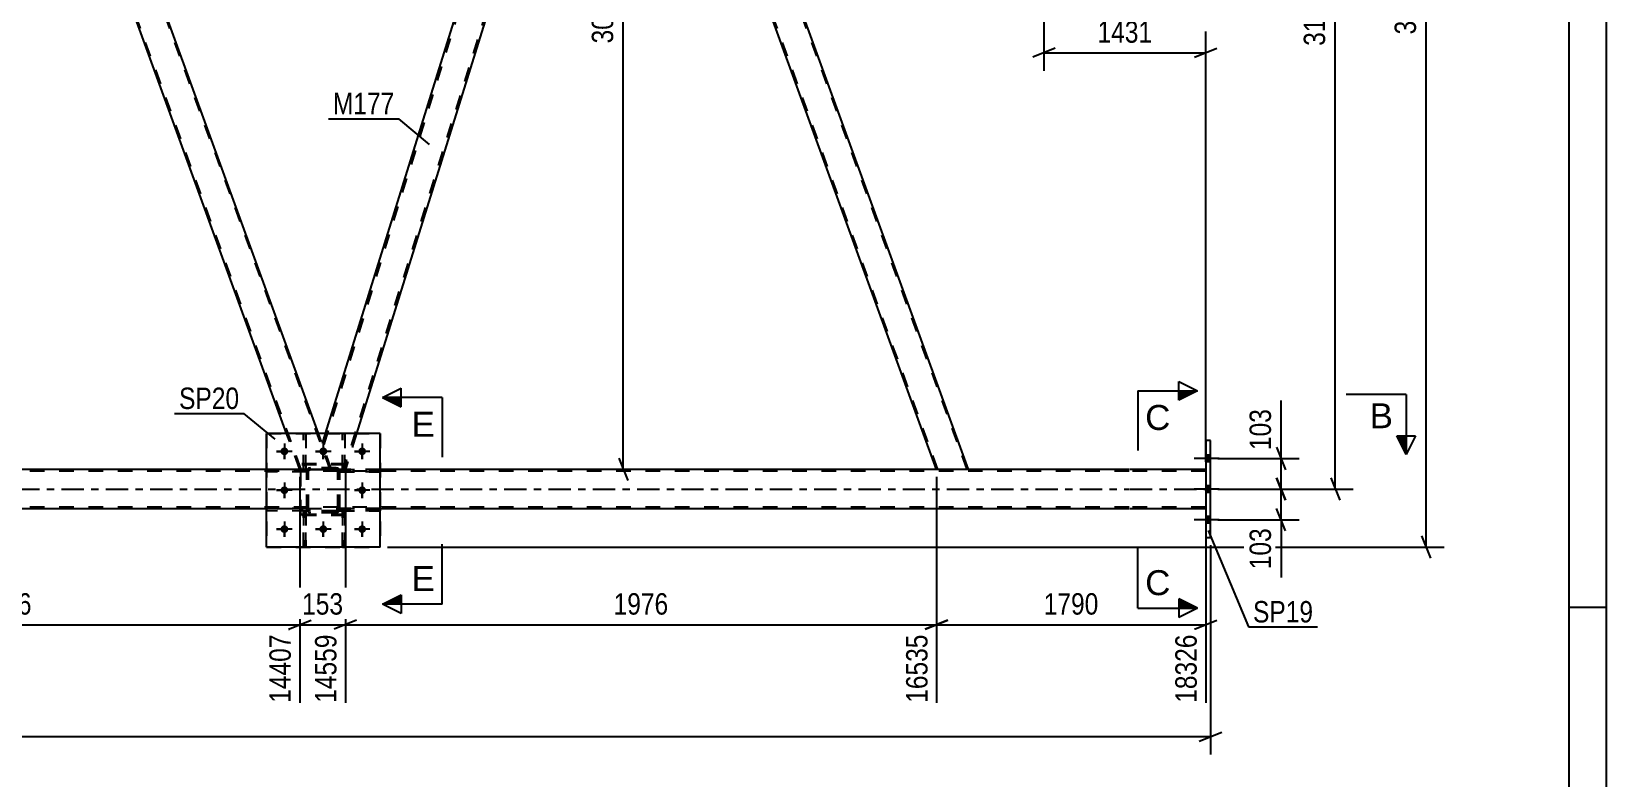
# Model space of a CAD drawing. Header units: millimetres. Extents: x 0 to 841, y 0 to 594.
# Drawn here: x 630.4 to 841, y 275.3 to 375 of the extents above; entities that cross this region are included whole.
import ezdxf

# ---------------------------------------------------------------- set-up
doc = ezdxf.new("R2010")
doc.units = ezdxf.units.MM
doc.linetypes.add('DXK_LINE_DOT2', pattern=[3.9198, 1.9599, -1.9599])
doc.linetypes.add('DXK_LINE_DOT3', pattern=[5.9187, 2.979, -0.9799, 0.9799, -0.9799])
doc.styles.add('Arial', font='ARIAL.TTF', dxfattribs={"height": 0.2})
doc.styles.add('Arial Narrow', font='ARIALN.TTF', dxfattribs={"height": 0.2})

# ---------------------------------------------------------------- blocks, each defined once
blk = doc.blocks.new('Unknown-318889357-1133')
at = {"color": 5, "linetype": 'Continuous'}
for p, q in [((841, 0), (841, 594)), ((836, 5), (836, 589)), ((841, 298), (836, 298))]:
    blk.add_line(p, q, dxfattribs=at)
blk = doc.blocks.new('Part-318889357-3621 - 3336')
at = {"color": 7, "linetype": 'DXK_LINE_DOT2'}
for p, q in [((666.78, 306.08), (666.78, 310.92)), ((666.78, 310.92), (667.1, 310.92)), ((666.78, 310.32), (667.1, 310.32)), ((667.1, 310.92), (667.1, 306.08)), ((667.1, 306.08), (666.78, 306.08))]:
    blk.add_line(p, q, dxfattribs=at)
blk = doc.blocks.new('Part-318889357-3720 - 3336')
at = {"color": 2, "linetype": 'Continuous'}
for p, q in [((626.42, 437.69), (622.17, 437.69)), ((668.79, 321.28), (626.42, 437.69)), ((664.53, 321.28), (623.7, 433.48))]:
    blk.add_line(p, q, dxfattribs=at)
at = {"color": 7, "linetype": 'DXK_LINE_DOT2'}
for p, q in [((622.17, 437.69), (623.7, 433.48)), ((666.46, 316.47), (622.34, 437.69)), ((670.37, 316.47), (626.25, 437.69)), ((666.29, 316.47), (664.53, 321.28)), ((670.54, 316.47), (668.79, 321.28)), ((670.54, 316.47), (666.29, 316.47))]:
    blk.add_line(p, q, dxfattribs=at)
blk = doc.blocks.new('Bolt-318889357-3748 - 3336')
at = {"linetype": 'Continuous'}
for points in [[(664.75, 318.88, -1), (663.71, 318.88, -1)], [(669.95, 318.88, -1), (668.91, 318.88, -1)], [(675.15, 318.88, -1), (674.11, 318.88, -1)], [(664.75, 313.68, -1), (663.71, 313.68, -1)], [(675.15, 313.68, -1), (674.11, 313.68, -1)], [(664.75, 308.48, -1), (663.71, 308.48, -1)], [(669.95, 308.48, -1), (668.91, 308.48, -1)], [(675.15, 308.48, -1), (674.11, 308.48, -1)]]:
    blk.add_hatch(color=1, dxfattribs=at).paths.add_polyline_path(points)
at = {"color": 1, "linetype": 'Continuous'}
for p, q in [((665.27, 318.88), (663.19, 318.88)), ((664.23, 319.92), (664.23, 317.84)), ((670.47, 318.88), (668.39, 318.88)), ((669.43, 319.92), (669.43, 317.84)), ((675.67, 318.88), (673.59, 318.88)), ((674.63, 319.92), (674.63, 317.84)), ((664.23, 314.72), (664.23, 312.64)), ((674.63, 314.72), (674.63, 312.64)), ((665.27, 313.68), (663.19, 313.68)), ((675.67, 313.68), (673.59, 313.68)), ((665.27, 308.48), (663.19, 308.48)), ((664.23, 309.52), (664.23, 307.44)), ((670.47, 308.48), (668.39, 308.48)), ((669.43, 309.52), (669.43, 307.44)), ((675.67, 308.48), (673.59, 308.48)), ((674.63, 309.52), (674.63, 307.44))]:
    blk.add_line(p, q, dxfattribs=at)
blk = doc.blocks.new('Part-318889357-3587 - 3336')
at = {"color": 2, "linetype": 'Continuous'}
for p, q in [((788.05, 320.33), (787.41, 320.33)), ((787.41, 320.33), (787.41, 307.33)), ((788.05, 307.33), (788.05, 320.33)), ((788.05, 307.33), (787.41, 307.33))]:
    blk.add_line(p, q, dxfattribs=at)
blk = doc.blocks.new('Part-318889357-3591 - 3336')
at = {"color": 7, "linetype": 'DXK_LINE_DOT2'}
for p, q in [((667.23, 316.2), (667.26, 316.38)), ((667.26, 316.38), (667.23, 316.2)), ((667.23, 311.16), (667.23, 316.2)), ((667.47, 316.2), (667.49, 316.29)), ((667.47, 311.16), (667.47, 316.2)), ((667.49, 316.29), (667.54, 316.37)), ((667.52, 316.64), (667.71, 316.68)), ((667.71, 316.68), (667.52, 316.64)), ((667.54, 316.37), (667.62, 316.42)), ((667.62, 316.42), (667.71, 316.44)), ((671.15, 316.68), (667.71, 316.68)), ((667.71, 316.44), (671.15, 316.44)), ((671.15, 316.68), (671.33, 316.64)), ((671.33, 316.64), (671.15, 316.68)), ((671.15, 316.44), (671.24, 316.42)), ((671.24, 316.42), (671.32, 316.37)), ((671.32, 316.37), (671.37, 316.29)), ((671.37, 316.29), (671.39, 316.2)), ((671.39, 311.16), (671.39, 316.2)), ((671.59, 316.38), (671.63, 316.2)), ((671.63, 316.2), (671.59, 316.38)), ((671.63, 311.16), (671.63, 316.2)), ((667.26, 310.98), (667.23, 311.16)), ((667.23, 311.16), (667.26, 310.98)), ((667.49, 311.07), (667.47, 311.16)), ((667.54, 310.99), (667.49, 311.07)), ((667.71, 310.68), (667.52, 310.72)), ((667.52, 310.72), (667.71, 310.68)), ((667.62, 310.94), (667.54, 310.99)), ((667.71, 310.92), (667.62, 310.94)), ((671.15, 310.92), (667.71, 310.92)), ((671.15, 310.68), (667.71, 310.68)), ((671.24, 310.94), (671.15, 310.92)), ((671.33, 310.72), (671.15, 310.68)), ((671.15, 310.68), (671.33, 310.72)), ((671.32, 310.99), (671.24, 310.94)), ((671.37, 311.07), (671.32, 310.99)), ((671.39, 311.16), (671.37, 311.07)), ((671.63, 311.16), (671.59, 310.98)), ((671.59, 310.98), (671.63, 311.16))]:
    blk.add_line(p, q, dxfattribs=at)
at = {"color": 7, "linetype": 'DXK_LINE_DOT3'}
blk.add_line((669.43, 313.68), (669.43, 313.68), dxfattribs=at)
at = {"color": 7, "linetype": 'DXK_LINE_DOT2'}
for centre, start, end in [((667.71, 316.2), 112.5, 157.5), ((667.71, 316.2), 112.5, 157.5), ((671.15, 316.2), 22.5, 67.5), ((671.15, 316.2), 22.5, 67.5), ((667.71, 311.16), 202.5, 247.5), ((667.71, 311.16), 202.5, 247.5), ((671.15, 311.16), 292.5, 337.5), ((671.15, 311.16), 292.5, 337.5)]:
    blk.add_arc(centre, 0.48, start, end, dxfattribs=at)
blk = doc.blocks.new('Part-318889357-3500 - 3336')
at = {"color": 7, "linetype": 'DXK_LINE_DOT2'}
for p, q in [((677.03, 311.24), (671.63, 311.24)), ((671.63, 311.24), (671.63, 310.92)), ((671.63, 310.92), (677.03, 310.92)), ((672.23, 310.92), (672.23, 311.24)), ((677.03, 310.92), (677.03, 311.24))]:
    blk.add_line(p, q, dxfattribs=at)
blk = doc.blocks.new('Part-318889357-3505 - 3336')
at = {"color": 7, "linetype": 'DXK_LINE_DOT2'}
for p, q in [((706.23, 437.69), (669.42, 319.56)), ((707.3, 437.69), (706.01, 437.69)), ((707.45, 437.29), (707.3, 437.69)), ((708.71, 433.81), (672.14, 316.47)), ((708.83, 433.48), (708.85, 433.43)), ((708.85, 433.43), (708.83, 433.48)), ((669.7, 321.28), (669.28, 319.94)), ((673.89, 321.28), (672.39, 316.47)), ((670.54, 316.47), (669.28, 319.94)), ((672.39, 316.47), (670.54, 316.47))]:
    blk.add_line(p, q, dxfattribs=at)
at = {"color": 2, "linetype": 'Continuous'}
for p, q in [((705.98, 437.69), (669.7, 321.28)), ((706.01, 437.69), (705.98, 437.69)), ((708.83, 433.48), (707.45, 437.29)), ((708.85, 433.43), (673.89, 321.28))]:
    blk.add_line(p, q, dxfattribs=at)
blk = doc.blocks.new('Part-318889357-3515 - 3336')
at = {"color": 7, "linetype": 'DXK_LINE_DOT2'}
for p, q in [((711.56, 437.69), (707.3, 437.69)), ((708.83, 433.48), (707.3, 437.69)), ((751.59, 316.47), (707.47, 437.69)), ((755.51, 316.47), (711.39, 437.69)), ((711.7, 437.29), (711.56, 437.69)), ((755.68, 316.47), (751.42, 316.47))]:
    blk.add_line(p, q, dxfattribs=at)
at = {"color": 2, "linetype": 'Continuous'}
for p, q in [((755.68, 316.47), (711.7, 437.29)), ((751.42, 316.47), (708.83, 433.48))]:
    blk.add_line(p, q, dxfattribs=at)
blk = doc.blocks.new('Part-318889357-3663 - 3336')
at = {"color": 7, "linetype": 'DXK_LINE_DOT2'}
for p, q in [((667.23, 316.2), (667.26, 316.38)), ((667.26, 316.38), (667.23, 316.2)), ((667.23, 311.16), (667.23, 316.2)), ((667.47, 316.2), (667.49, 316.29)), ((667.47, 311.16), (667.47, 316.2)), ((667.49, 316.29), (667.54, 316.37)), ((667.52, 316.64), (667.71, 316.68)), ((667.71, 316.68), (667.52, 316.64)), ((667.54, 316.37), (667.62, 316.42)), ((667.62, 316.42), (667.71, 316.44)), ((671.15, 316.68), (667.71, 316.68)), ((667.71, 316.44), (671.15, 316.44)), ((671.15, 316.68), (671.33, 316.64)), ((671.33, 316.64), (671.15, 316.68)), ((671.15, 316.44), (671.24, 316.42)), ((671.24, 316.42), (671.32, 316.37)), ((671.32, 316.37), (671.37, 316.29)), ((671.37, 316.29), (671.39, 316.2)), ((671.39, 311.16), (671.39, 316.2)), ((671.59, 316.38), (671.63, 316.2)), ((671.63, 316.2), (671.59, 316.38)), ((671.63, 311.16), (671.63, 316.2)), ((667.26, 310.98), (667.23, 311.16)), ((667.23, 311.16), (667.26, 310.98)), ((667.49, 311.07), (667.47, 311.16)), ((667.54, 310.99), (667.49, 311.07)), ((667.71, 310.68), (667.52, 310.72)), ((667.52, 310.72), (667.71, 310.68)), ((667.62, 310.94), (667.54, 310.99)), ((667.71, 310.92), (667.62, 310.94)), ((671.15, 310.92), (667.71, 310.92)), ((671.15, 310.68), (667.71, 310.68)), ((671.24, 310.94), (671.15, 310.92)), ((671.33, 310.72), (671.15, 310.68)), ((671.15, 310.68), (671.33, 310.72)), ((671.32, 310.99), (671.24, 310.94)), ((671.37, 311.07), (671.32, 310.99)), ((671.39, 311.16), (671.37, 311.07)), ((671.63, 311.16), (671.59, 310.98)), ((671.59, 310.98), (671.63, 311.16))]:
    blk.add_line(p, q, dxfattribs=at)
at = {"color": 7, "linetype": 'DXK_LINE_DOT3'}
blk.add_line((669.43, 313.68), (669.43, 313.68), dxfattribs=at)
at = {"color": 7, "linetype": 'DXK_LINE_DOT2'}
for centre, start, end in [((667.71, 316.2), 112.5, 157.5), ((667.71, 316.2), 112.5, 157.5), ((671.15, 316.2), 22.5, 67.5), ((671.15, 316.2), 22.5, 67.5), ((667.71, 311.16), 202.5, 247.5), ((667.71, 311.16), 202.5, 247.5), ((671.15, 311.16), 292.5, 337.5), ((671.15, 311.16), 292.5, 337.5)]:
    blk.add_arc(centre, 0.48, start, end, dxfattribs=at)
blk = doc.blocks.new('Part-318889357-3530 - 3336')
at = {"color": 2, "linetype": 'Continuous'}
for p, q in [((677.03, 321.28), (661.83, 321.28)), ((661.83, 306.08), (661.83, 321.28)), ((677.03, 306.08), (677.03, 321.28)), ((677.03, 306.08), (661.83, 306.08))]:
    blk.add_line(p, q, dxfattribs=at)
blk = doc.blocks.new('Bolt-318889357-3749 - 3336')
at = {"color": 1, "linetype": 'Continuous'}
for p, q in [((663.19, 318.88), (663.88, 318.88)), ((664.23, 319.92), (664.23, 319.23)), ((664.23, 317.84), (664.23, 318.53)), ((665.27, 318.88), (664.58, 318.88)), ((668.39, 318.88), (669.08, 318.88)), ((669.43, 319.92), (669.43, 319.23)), ((669.43, 317.84), (669.43, 318.53)), ((670.47, 318.88), (669.78, 318.88)), ((673.59, 318.88), (674.28, 318.88)), ((674.63, 319.92), (674.63, 319.23)), ((674.63, 317.84), (674.63, 318.53)), ((675.67, 318.88), (674.98, 318.88)), ((664.23, 314.72), (664.23, 314.03)), ((674.63, 314.72), (674.63, 314.03)), ((663.19, 313.68), (663.88, 313.68)), ((664.23, 312.64), (664.23, 313.33)), ((665.27, 313.68), (664.58, 313.68)), ((673.59, 313.68), (674.28, 313.68)), ((674.63, 312.64), (674.63, 313.33)), ((675.67, 313.68), (674.98, 313.68)), ((663.19, 308.48), (663.88, 308.48)), ((664.23, 309.52), (664.23, 308.83)), ((664.23, 307.44), (664.23, 308.13)), ((665.27, 308.48), (664.58, 308.48)), ((668.39, 308.48), (669.08, 308.48)), ((669.43, 309.52), (669.43, 308.83)), ((669.43, 307.44), (669.43, 308.13)), ((670.47, 308.48), (669.78, 308.48)), ((673.59, 308.48), (674.28, 308.48)), ((674.63, 309.52), (674.63, 308.83)), ((674.63, 307.44), (674.63, 308.13)), ((675.67, 308.48), (674.98, 308.48))]:
    blk.add_line(p, q, dxfattribs=at)
blk = doc.blocks.new('Part-318889357-3701 - 3336')
at = {"color": 7, "linetype": 'DXK_LINE_DOT2'}
for p, q in [((667.23, 316.44), (661.83, 316.44)), ((661.83, 316.44), (661.83, 316.12)), ((667.23, 316.12), (661.83, 316.12)), ((666.63, 316.12), (666.63, 316.44)), ((667.23, 316.12), (667.23, 316.44))]:
    blk.add_line(p, q, dxfattribs=at)
blk = doc.blocks.new('Part-318889357-3695 - 3336')
at = {"color": 7, "linetype": 'DXK_LINE_DOT2'}
for p, q in [((661.83, 321.28), (677.03, 321.28)), ((661.83, 321.28), (661.83, 306.08)), ((677.03, 321.28), (677.03, 306.08)), ((661.83, 306.08), (677.03, 306.08))]:
    blk.add_line(p, q, dxfattribs=at)
blk = doc.blocks.new('Part-318889357-3582 - 3336')
at = {"color": 7, "linetype": 'DXK_LINE_DOT2'}
for p, q in [((667.23, 316.44), (661.83, 316.44)), ((661.83, 316.12), (661.83, 316.44)), ((667.23, 316.12), (661.83, 316.12)), ((666.63, 316.12), (666.63, 316.44)), ((667.23, 316.44), (667.23, 316.12))]:
    blk.add_line(p, q, dxfattribs=at)
blk = doc.blocks.new('Part-318889357-3589 - 3336')
at = {"color": 7, "linetype": 'DXK_LINE_DOT2'}
for p, q in [((672.43, 317.08), (666.43, 317.08)), ((666.43, 310.28), (666.43, 317.08)), ((672.43, 310.28), (672.43, 317.08)), ((672.43, 310.28), (666.43, 310.28))]:
    blk.add_line(p, q, dxfattribs=at)
blk = doc.blocks.new('Part-318889357-3590 - 3336')
at = {"color": 7, "linetype": 'DXK_LINE_DOT2'}
for p, q in [((672.43, 317.22), (666.43, 317.22)), ((666.43, 310.42), (666.43, 317.22)), ((672.43, 310.42), (672.43, 317.22)), ((672.43, 310.42), (666.43, 310.42))]:
    blk.add_line(p, q, dxfattribs=at)
blk = doc.blocks.new('Bolt-318889357-3602 - 3336')
at = {"linetype": 'Continuous'}
for points in [[(787.41, 318.37), (787.41, 317.49), (788.05, 317.49), (788.05, 318.37)], [(787.41, 318.37), (787.41, 317.49), (788.05, 317.49), (788.05, 318.37)], [(787.41, 318.37), (787.41, 317.49), (788.05, 317.49), (788.05, 318.37)], [(787.41, 314.25), (787.41, 313.37), (788.05, 313.37), (788.05, 314.25)], [(787.41, 314.25), (787.41, 313.37), (788.05, 313.37), (788.05, 314.25)], [(787.41, 310.17), (787.41, 309.29), (788.05, 309.29), (788.05, 310.17)], [(787.41, 310.17), (787.41, 309.29), (788.05, 309.29), (788.05, 310.17)], [(787.41, 310.17), (787.41, 309.29), (788.05, 309.29), (788.05, 310.17)]]:
    blk.add_hatch(color=1, dxfattribs=at).paths.add_polyline_path(points)
at = {"color": 1, "linetype": 'Continuous'}
for p, q in [((788.05, 318.37), (787.41, 318.37)), ((788.05, 318.37), (787.41, 318.37)), ((788.05, 318.37), (787.41, 318.37)), ((789.21, 317.93), (785.89, 317.93)), ((789.21, 317.93), (785.89, 317.93)), ((789.21, 317.93), (785.89, 317.93)), ((788.05, 317.49), (787.41, 317.49)), ((788.05, 317.49), (787.41, 317.49)), ((788.05, 317.49), (787.41, 317.49)), ((789.21, 313.81), (785.89, 313.81)), ((789.21, 313.81), (785.89, 313.81)), ((788.05, 314.25), (787.41, 314.25)), ((788.05, 314.25), (787.41, 314.25)), ((788.05, 313.37), (787.41, 313.37)), ((788.05, 313.37), (787.41, 313.37)), ((789.21, 309.73), (785.89, 309.73)), ((789.21, 309.73), (785.89, 309.73)), ((789.21, 309.73), (785.89, 309.73)), ((788.05, 310.17), (787.41, 310.17)), ((788.05, 310.17), (787.41, 310.17)), ((788.05, 310.17), (787.41, 310.17)), ((788.05, 309.29), (787.41, 309.29)), ((788.05, 309.29), (787.41, 309.29)), ((788.05, 309.29), (787.41, 309.29))]:
    blk.add_line(p, q, dxfattribs=at)
blk = doc.blocks.new('Part-318889357-3603 - 3336')
at = {"color": 7, "linetype": 'DXK_LINE_DOT2'}
for p, q in [((671.63, 316.12), (671.63, 316.44)), ((671.63, 316.44), (677.03, 316.44)), ((677.03, 316.12), (671.63, 316.12)), ((672.23, 316.12), (672.23, 316.44)), ((677.03, 316.44), (677.03, 316.12))]:
    blk.add_line(p, q, dxfattribs=at)
blk = doc.blocks.new('Part-318889357-3612 - 3336')
at = {"color": 7, "linetype": 'DXK_LINE_DOT2'}
for p, q in [((671.98, 316.44), (671.98, 321.28)), ((671.98, 321.28), (672.3, 321.28)), ((672.3, 321.28), (672.3, 316.44)), ((671.98, 317.04), (672.3, 317.04)), ((672.3, 316.44), (671.98, 316.44))]:
    blk.add_line(p, q, dxfattribs=at)
blk = doc.blocks.new('Part-318889357-3615 - 3336')
at = {"color": 7, "linetype": 'DXK_LINE_DOT2'}
for p, q in [((666.78, 316.44), (666.78, 321.28)), ((666.78, 321.28), (667.1, 321.28)), ((667.1, 321.28), (667.1, 316.44)), ((666.78, 317.04), (667.1, 317.04)), ((667.1, 316.44), (666.78, 316.44))]:
    blk.add_line(p, q, dxfattribs=at)
blk = doc.blocks.new('Part-318889357-3618 - 3336')
at = {"color": 7, "linetype": 'DXK_LINE_DOT2'}
for p, q in [((671.98, 306.08), (671.98, 310.92)), ((671.98, 310.92), (672.3, 310.92)), ((671.98, 310.32), (672.3, 310.32)), ((672.3, 310.92), (672.3, 306.08)), ((672.3, 306.08), (671.98, 306.08))]:
    blk.add_line(p, q, dxfattribs=at)
blk = doc.blocks.new('Part-318889357-3637 - 3336')
at = {"color": 7, "linetype": 'DXK_LINE_DOT2'}
for p, q in [((777.19, 316.23), (101.76, 316.23)), ((677.03, 316.47), (661.83, 316.47)), ((787.41, 316.23), (777.29, 316.23)), ((787.41, 316.47), (787.41, 311.19)), ((777.19, 311.43), (101.76, 311.43)), ((677.03, 311.19), (661.83, 311.19)), ((787.41, 311.43), (777.29, 311.43))]:
    blk.add_line(p, q, dxfattribs=at)
at = {"color": 2, "linetype": 'Continuous'}
for p, q in [((661.83, 316.47), (506.76, 316.47)), ((777.19, 316.47), (677.03, 316.47)), ((787.41, 316.47), (777.29, 316.47)), ((661.83, 311.19), (506.76, 311.19)), ((777.19, 311.19), (677.03, 311.19)), ((787.41, 311.19), (777.29, 311.19))]:
    blk.add_line(p, q, dxfattribs=at)
at = {"color": 7, "linetype": 'DXK_LINE_DOT3'}
for p, q in [((101.76, 313.83), (777.19, 313.83)), ((777.29, 313.83), (787.41, 313.83))]:
    blk.add_line(p, q, dxfattribs=at)
blk = doc.blocks.new('Part-318889357-3696 - 3336')
at = {"color": 7, "linetype": 'DXK_LINE_DOT2'}
for p, q in [((671.63, 310.92), (671.63, 311.24)), ((671.63, 311.24), (677.03, 311.24)), ((677.03, 310.92), (671.63, 310.92)), ((672.23, 310.92), (672.23, 311.24)), ((677.03, 311.24), (677.03, 310.92))]:
    blk.add_line(p, q, dxfattribs=at)
blk = doc.blocks.new('Part-318889357-3721 - 3336')
at = {"color": 7, "linetype": 'DXK_LINE_DOT2'}
for p, q in [((677.03, 316.44), (671.63, 316.44)), ((671.63, 316.44), (671.63, 316.12)), ((671.63, 316.12), (677.03, 316.12)), ((672.23, 316.12), (672.23, 316.44)), ((677.03, 316.12), (677.03, 316.44))]:
    blk.add_line(p, q, dxfattribs=at)
blk = doc.blocks.new('Part-318889357-3724 - 3336')
at = {"color": 7, "linetype": 'DXK_LINE_DOT2'}
for p, q in [((672.3, 310.92), (671.98, 310.92)), ((671.98, 310.92), (671.98, 306.08)), ((671.98, 310.32), (672.3, 310.32)), ((672.3, 306.08), (672.3, 310.92)), ((671.98, 306.08), (672.3, 306.08))]:
    blk.add_line(p, q, dxfattribs=at)
blk = doc.blocks.new('Part-318889357-3727 - 3336')
at = {"color": 2, "linetype": 'Continuous'}
for p, q in [((666.78, 321.28), (666.78, 321.28)), ((667.1, 321.28), (666.78, 321.28)), ((667.1, 321.28), (667.1, 321.28))]:
    blk.add_line(p, q, dxfattribs=at)
at = {"color": 7, "linetype": 'DXK_LINE_DOT2'}
for p, q in [((666.78, 316.44), (666.78, 321.28)), ((667.1, 316.44), (667.1, 321.28)), ((666.78, 317.04), (667.1, 317.04)), ((667.1, 316.44), (666.78, 316.44))]:
    blk.add_line(p, q, dxfattribs=at)
blk = doc.blocks.new('Part-318889357-3730 - 3336')
at = {"color": 2, "linetype": 'Continuous'}
for p, q in [((671.98, 321.28), (671.98, 321.28)), ((672.3, 321.28), (671.98, 321.28)), ((672.3, 321.28), (672.3, 321.28))]:
    blk.add_line(p, q, dxfattribs=at)
at = {"color": 7, "linetype": 'DXK_LINE_DOT2'}
for p, q in [((671.98, 316.44), (671.98, 321.28)), ((672.3, 316.44), (672.3, 321.28)), ((671.98, 317.04), (672.3, 317.04)), ((672.3, 316.44), (671.98, 316.44))]:
    blk.add_line(p, q, dxfattribs=at)
blk = doc.blocks.new('Part-318889357-3731 - 3336')
at = {"color": 7, "linetype": 'DXK_LINE_DOT2'}
for p, q in [((667.23, 311.24), (661.83, 311.24)), ((661.83, 310.92), (661.83, 311.24)), ((667.23, 310.92), (661.83, 310.92)), ((666.63, 310.92), (666.63, 311.24)), ((667.23, 311.24), (667.23, 310.92))]:
    blk.add_line(p, q, dxfattribs=at)
blk = doc.blocks.new('Part-318889357-3747 - 3336')
at = {"color": 7, "linetype": 'DXK_LINE_DOT2'}
for p, q in [((667.1, 310.92), (666.78, 310.92)), ((666.78, 310.92), (666.78, 306.08)), ((666.78, 310.32), (667.1, 310.32)), ((667.1, 306.08), (667.1, 310.92)), ((666.78, 306.08), (667.1, 306.08))]:
    blk.add_line(p, q, dxfattribs=at)
blk = doc.blocks.new('Part-318889357-3847 - 3336')
at = {"color": 7, "linetype": 'DXK_LINE_DOT2'}
for p, q in [((667.23, 311.24), (661.83, 311.24)), ((661.83, 311.24), (661.83, 310.92)), ((667.23, 310.92), (661.83, 310.92)), ((666.63, 310.92), (666.63, 311.24)), ((667.23, 310.92), (667.23, 311.24))]:
    blk.add_line(p, q, dxfattribs=at)
blk = doc.blocks.new('StraightDimension-318889357-20627 - 3336')
at = {"color": 7, "linetype": 'Continuous'}
for p, q in [((817.48, 448.99), (816.28, 451.99)), ((764.19, 450.49), (819.28, 450.49)), ((816.88, 306.08), (816.88, 450.49)), ((816.28, 307.58), (817.48, 304.58)), ((678.03, 306.08), (819.28, 306.08))]:
    blk.add_line(p, q, dxfattribs=at)
at = {"color": 0}
blk.add_wipeout([(816.13, 382.54), (811.93, 382.54), (811.93, 374.03), (816.13, 374.03)], dxfattribs=at)
at = {"color": 3, "style": 'Arial Narrow'}
blk.add_text('3610', height=2.863, rotation=90.0002, dxfattribs=at).set_placement((815.53, 374.63))
blk = doc.blocks.new('StraightDimension-318889357-4839 - 3336')
at = {"color": 7, "linetype": 'Continuous'}
for p, q in [((587.26, 315.47), (587.26, 285.26)), ((666.29, 315.47), (666.29, 285.26)), ((588.76, 296.3), (585.76, 295.1)), ((587.26, 295.7), (666.29, 295.7)), ((664.79, 295.1), (667.79, 296.3))]:
    blk.add_line(p, q, dxfattribs=at)
at = {"color": 0}
blk.add_wipeout([(631.03, 296.45), (631.03, 300.65), (622.52, 300.65), (622.52, 296.45)], dxfattribs=at)
at = {"color": 0, "linetype": 'Continuous'}
blk.add_wipeout([(665.69, 295), (661.49, 295), (661.49, 284.66), (665.69, 284.66)], dxfattribs=at)
at = {"color": 3, "style": 'Arial Narrow'}
blk.add_text('1976', height=2.863, dxfattribs=at).set_placement((623.12, 297.05))
at = {"color": 3, "linetype": 'Continuous', "style": 'Arial Narrow'}
blk.add_text('14407', height=2.863, rotation=90.0002, dxfattribs=at).set_placement((665.09, 285.26))
blk = doc.blocks.new('StraightDimension-318889357-4736 - 3336')
at = {"color": 7, "linetype": 'Continuous'}
for p, q in [((765.79, 436.69), (765.79, 369.77)), ((787.41, 317.47), (787.41, 375.02)), ((767.29, 372.77), (764.29, 371.57)), ((785.91, 371.57), (788.91, 372.77)), ((765.79, 372.17), (787.41, 372.17))]:
    blk.add_line(p, q, dxfattribs=at)
at = {"color": 0}
blk.add_wipeout([(780.86, 372.92), (780.86, 377.12), (772.35, 377.12), (772.35, 372.92)], dxfattribs=at)
at = {"color": 3, "style": 'Arial Narrow'}
blk.add_text('1431', height=2.863, dxfattribs=at).set_placement((772.95, 373.52))
blk = doc.blocks.new('StraightDimension-318889357-4801 - 3336')
at = {"color": 7, "linetype": 'Continuous'}
for p, q in [((672.39, 315.47), (672.39, 285.26)), ((751.42, 315.47), (751.42, 285.26)), ((673.89, 296.3), (670.89, 295.1)), ((672.39, 295.7), (751.42, 295.7)), ((749.92, 295.1), (752.92, 296.3))]:
    blk.add_line(p, q, dxfattribs=at)
at = {"color": 0}
blk.add_wipeout([(716.16, 296.45), (716.16, 300.65), (707.65, 300.65), (707.65, 296.45)], dxfattribs=at)
at = {"color": 0, "linetype": 'Continuous'}
blk.add_wipeout([(750.82, 295), (746.62, 295), (746.62, 284.66), (750.82, 284.66)], dxfattribs=at)
at = {"color": 3, "style": 'Arial Narrow'}
blk.add_text('1976', height=2.863, dxfattribs=at).set_placement((708.25, 297.05))
at = {"color": 3, "linetype": 'Continuous', "style": 'Arial Narrow'}
blk.add_text('16535', height=2.863, rotation=90.0002, dxfattribs=at).set_placement((750.22, 285.26))
blk = doc.blocks.new('StraightDimension-318889357-4117 - 3336')
at = {"color": 7, "linetype": 'Continuous'}
for p, q in [((796.89, 319.43), (798.09, 316.43)), ((789.05, 317.93), (799.89, 317.93)), ((797.49, 313.83), (797.49, 317.93)), ((789.05, 313.83), (799.89, 313.83)), ((798.09, 312.33), (796.89, 315.33))]:
    blk.add_line(p, q, dxfattribs=at)
at = {"color": 0}
blk.add_wipeout([(796.74, 325.13), (792.54, 325.13), (792.54, 318.45), (796.74, 318.45)], dxfattribs=at)
at = {"color": 7, "linetype": 'Continuous'}
blk.add_line((797.49, 317.93), (797.49, 325.66), dxfattribs=at)
blk.add_line((797.49, 317.93), (797.49, 325.66), dxfattribs=at)
at = {"color": 3, "style": 'Arial Narrow'}
blk.add_text('103', height=2.863, rotation=90.0002, dxfattribs=at).set_placement((796.14, 319.05))
blk = doc.blocks.new('StraightDimension-318889357-4125 - 3336')
at = {"color": 7, "linetype": 'Continuous'}
for p, q in [((789.05, 313.83), (799.89, 313.83)), ((796.89, 315.33), (798.09, 312.33)), ((797.49, 309.73), (797.49, 313.83)), ((789.05, 309.73), (799.89, 309.73)), ((798.09, 308.23), (796.89, 311.23))]:
    blk.add_line(p, q, dxfattribs=at)
at = {"color": 0}
blk.add_wipeout([(796.74, 309.2), (792.54, 309.2), (792.54, 302.52), (796.74, 302.52)], dxfattribs=at)
at = {"color": 7, "linetype": 'Continuous'}
blk.add_line((797.49, 309.73), (797.49, 301.99), dxfattribs=at)
blk.add_line((797.49, 309.73), (797.49, 301.99), dxfattribs=at)
at = {"color": 3, "style": 'Arial Narrow'}
blk.add_text('103', height=2.863, rotation=90.0002, dxfattribs=at).set_placement((796.14, 303.12))
blk = doc.blocks.new('StraightDimension-318889357-4176 - 3336')
at = {"color": 7, "linetype": 'Continuous'}
for p, q in [((710.14, 436.19), (708.94, 439.19)), ((721.57, 437.69), (706.69, 437.69)), ((709.54, 316.47), (709.54, 437.69)), ((726.26, 316.47), (706.69, 316.47)), ((708.94, 317.97), (710.14, 314.97))]:
    blk.add_line(p, q, dxfattribs=at)
at = {"color": 0}
blk.add_wipeout([(708.79, 381.33), (704.59, 381.33), (704.59, 372.82), (708.79, 372.82)], dxfattribs=at)
at = {"color": 3, "style": 'Arial Narrow'}
blk.add_text('3031', height=2.863, rotation=90.0002, dxfattribs=at).set_placement((708.19, 373.42))
blk = doc.blocks.new('StraightDimension-318889357-4747 - 3336')
at = {"color": 7, "linetype": 'Continuous'}
for p, q in [((788.05, 306.33), (788.05, 278.33)), ((50.03, 280.73), (788.05, 280.73)), ((786.55, 280.13), (789.55, 281.33))]:
    blk.add_line(p, q, dxfattribs=at)
blk = doc.blocks.new('StraightDimension-318889357-4789 - 3336')
at = {"color": 7, "linetype": 'Continuous'}
for p, q in [((751.42, 315.47), (751.42, 285.26)), ((787.41, 310.19), (787.41, 285.26)), ((752.92, 296.3), (749.92, 295.1)), ((751.42, 295.7), (787.41, 295.7)), ((785.91, 295.1), (788.91, 296.3))]:
    blk.add_line(p, q, dxfattribs=at)
at = {"color": 0}
blk.add_wipeout([(773.67, 296.45), (773.67, 300.65), (765.16, 300.65), (765.16, 296.45)], dxfattribs=at)
at = {"color": 0, "linetype": 'Continuous'}
blk.add_wipeout([(786.81, 295), (782.61, 295), (782.61, 284.66), (786.81, 284.66)], dxfattribs=at)
at = {"color": 3, "style": 'Arial Narrow'}
blk.add_text('1790', height=2.863, dxfattribs=at).set_placement((765.76, 297.05))
at = {"color": 3, "linetype": 'Continuous', "style": 'Arial Narrow'}
blk.add_text('18326', height=2.863, rotation=90.0002, dxfattribs=at).set_placement((786.21, 285.26))
blk = doc.blocks.new('StraightDimension-318889357-4820 - 3336')
at = {"color": 7, "linetype": 'Continuous'}
for p, q in [((666.29, 315.47), (666.29, 285.26)), ((672.39, 315.47), (672.39, 285.26)), ((664.79, 295.1), (667.79, 296.3)), ((666.29, 295.7), (672.39, 295.7)), ((673.89, 296.3), (670.89, 295.1))]:
    blk.add_line(p, q, dxfattribs=at)
at = {"color": 0}
blk.add_wipeout([(672.68, 296.45), (672.68, 300.65), (666, 300.65), (666, 296.45)], dxfattribs=at)
at = {"color": 0, "linetype": 'Continuous'}
blk.add_wipeout([(671.79, 295), (667.59, 295), (667.59, 284.66), (671.79, 284.66)], dxfattribs=at)
at = {"color": 3, "style": 'Arial Narrow'}
blk.add_text('153', height=2.863, dxfattribs=at).set_placement((666.6, 297.05))
at = {"color": 3, "linetype": 'Continuous', "style": 'Arial Narrow'}
blk.add_text('14559', height=2.863, rotation=90.0002, dxfattribs=at).set_placement((671.19, 285.26))
blk = doc.blocks.new('StraightDimension-318889357-5068 - 3336')
at = {"color": 7, "linetype": 'Continuous'}
for p, q in [((805.33, 438.19), (804.13, 441.19)), ((767.43, 439.69), (807.13, 439.69)), ((804.73, 313.83), (804.73, 439.69)), ((789.05, 313.83), (807.13, 313.83)), ((804.13, 315.33), (805.33, 312.33))]:
    blk.add_line(p, q, dxfattribs=at)
at = {"color": 0}
blk.add_wipeout([(803.98, 381.01), (799.78, 381.01), (799.78, 372.5), (803.98, 372.5)], dxfattribs=at)
at = {"color": 3, "style": 'Arial Narrow'}
blk.add_text('3147', height=2.863, rotation=90.0002, dxfattribs=at).set_placement((803.38, 373.1))
blk = doc.blocks.new('SectionMark-318889357-5083 - 3336')
at = {"linetype": 'Continuous'}
for points in [[(783.82, 325.74), (783.82, 326.99), (786.32, 326.99)], [(783.82, 297.9), (783.82, 299.15), (786.32, 297.9)]]:
    blk.add_hatch(color=6, dxfattribs=at).paths.add_polyline_path(points)
at = {"color": 6, "linetype": 'Continuous'}
for p, q in [((778.32, 326.99), (786.32, 326.99)), ((783.82, 325.74), (783.82, 328.24)), ((783.82, 328.24), (786.32, 326.99)), ((786.32, 326.99), (783.82, 325.74)), ((786.32, 297.9), (783.82, 299.15)), ((783.82, 299.15), (783.82, 296.65)), ((778.32, 297.9), (786.32, 297.9)), ((786.32, 297.9), (783.82, 296.65))]:
    blk.add_line(p, q, dxfattribs=at)
at = {"color": 0, "linetype": 'Continuous'}
for points in [[(782.69, 321.74), (782.69, 325.24), (779.32, 325.24), (779.32, 321.74)], [(782.69, 299.65), (782.69, 303.15), (779.32, 303.15), (779.32, 299.65)]]:
    blk.add_wipeout(points, dxfattribs=at)
at = {"color": 6, "linetype": 'Continuous'}
for p, q in [((778.32, 326.99), (778.32, 318.99)), ((778.32, 297.9), (778.32, 305.9))]:
    blk.add_line(p, q, dxfattribs=at)
at = {"color": 3, "linetype": 'Continuous', "style": 'Arial'}
for p in [(779.32, 321.74), (779.32, 299.65)]:
    blk.add_text('C', height=3.34, dxfattribs=at).set_placement(p)
blk = doc.blocks.new('Mark-318889357-3501 - 3336')
at = {"color": 0}
blk.add_wipeout([(678.93, 363.96), (678.93, 366.96), (670.71, 366.96), (670.71, 363.96)], dxfattribs=at)
blk.add_wipeout([(678.93, 363.96), (678.93, 366.96), (670.71, 366.96), (670.71, 363.96)], dxfattribs=at)
at = {"color": 30, "linetype": 'Continuous'}
for p in [(670.11, 363.36), (683.65, 359.89)]:
    blk.add_line(p, (679.53, 363.36), dxfattribs=at)
at = {"color": 3, "style": 'Arial Narrow'}
blk.add_text('M177', height=2.863, dxfattribs=at).set_placement((670.71, 363.96))
blk = doc.blocks.new('Mark-318889357-3526 - 3336')
at = {"color": 0}
blk.add_wipeout([(658.19, 324.54), (658.19, 327.54), (650.15, 327.54), (650.15, 324.54)], dxfattribs=at)
blk.add_wipeout([(658.19, 324.54), (658.19, 327.54), (650.15, 327.54), (650.15, 324.54)], dxfattribs=at)
at = {"color": 30, "linetype": 'Continuous'}
for p in [(649.55, 323.94), (662.98, 320.49)]:
    blk.add_line(p, (658.79, 323.94), dxfattribs=at)
at = {"color": 3, "style": 'Arial Narrow'}
blk.add_text('SP20', height=2.863, dxfattribs=at).set_placement((650.15, 324.54))
blk = doc.blocks.new('Mark-318889357-3583 - 3336')
at = {"color": 0}
blk.add_wipeout([(801.78, 296), (801.78, 299), (793.74, 299), (793.74, 296)], dxfattribs=at)
blk.add_wipeout([(801.78, 296), (801.78, 299), (793.74, 299), (793.74, 296)], dxfattribs=at)
at = {"color": 30, "linetype": 'Continuous'}
for p, q in [((787.72, 308.3), (793.14, 295.4)), ((793.14, 295.4), (802.38, 295.4))]:
    blk.add_line(p, q, dxfattribs=at)
at = {"color": 3, "style": 'Arial Narrow'}
blk.add_text('SP19', height=2.863, dxfattribs=at).set_placement((793.74, 296))
blk = doc.blocks.new('SectionMark-318889357-5093 - 3336')
at = {"linetype": 'Continuous'}
for points in [[(679.84, 326.08), (679.84, 324.83), (677.34, 326.08)], [(679.84, 299.7), (679.84, 298.45), (677.34, 298.45)]]:
    blk.add_hatch(color=6, dxfattribs=at).paths.add_polyline_path(points)
at = {"color": 6, "linetype": 'Continuous'}
for p, q in [((677.34, 326.08), (679.84, 327.33)), ((679.84, 324.83), (679.84, 327.33)), ((685.34, 326.08), (677.34, 326.08)), ((677.34, 326.08), (679.84, 324.83)), ((677.34, 298.45), (679.84, 299.7)), ((679.84, 299.7), (679.84, 297.2)), ((685.34, 298.45), (677.34, 298.45)), ((679.84, 297.2), (677.34, 298.45))]:
    blk.add_line(p, q, dxfattribs=at)
at = {"color": 0, "linetype": 'Continuous'}
for points in [[(684.34, 320.83), (684.34, 324.33), (681.23, 324.33), (681.23, 320.83)], [(684.34, 300.2), (684.34, 303.7), (681.23, 303.7), (681.23, 300.2)]]:
    blk.add_wipeout(points, dxfattribs=at)
at = {"color": 6, "linetype": 'Continuous'}
for p, q in [((685.34, 326.08), (685.34, 318.08)), ((685.34, 298.45), (685.34, 306.45))]:
    blk.add_line(p, q, dxfattribs=at)
at = {"color": 3, "linetype": 'Continuous', "style": 'Arial'}
for p in [(681.23, 320.83), (681.23, 300.2)]:
    blk.add_text('E', height=3.34, dxfattribs=at).set_placement(p)
blk = doc.blocks.new('SectionMark-318889357-5087 - 3336')
at = {"color": 6, "linetype": 'Continuous'}
for p in [(814.2, 326.47), (815.45, 320.97)]:
    blk.add_line(p, (814.2, 318.47), dxfattribs=at)
at = {"color": 0, "linetype": 'Continuous'}
blk.add_wipeout([(812.45, 321.97), (812.45, 325.47), (809.34, 325.47), (809.34, 321.97)], dxfattribs=at)
at = {"linetype": 'Continuous'}
blk.add_hatch(color=6, dxfattribs=at).paths.add_polyline_path([(812.95, 320.97), (814.2, 320.97), (814.2, 318.47)])
at = {"color": 6, "linetype": 'Continuous'}
for p, q in [((814.2, 326.47), (806.2, 326.47)), ((812.95, 320.97), (815.45, 320.97)), ((814.2, 318.47), (812.95, 320.97))]:
    blk.add_line(p, q, dxfattribs=at)
at = {"color": 3, "linetype": 'Continuous', "style": 'Arial'}
blk.add_text('B', height=3.34, dxfattribs=at).set_placement((809.34, 321.97))

msp = doc.modelspace()

# ---------------------------------------------------------------- block references
for name in ['Unknown-318889357-1133', 'Part-318889357-3720 - 3336', 'Part-318889357-3505 - 3336', 'Part-318889357-3515 - 3336', 'Part-318889357-3530 - 3336', 'Part-318889357-3695 - 3336', 'Part-318889357-3615 - 3336', 'Part-318889357-3727 - 3336', 'Part-318889357-3612 - 3336', 'Part-318889357-3730 - 3336', 'Part-318889357-3587 - 3336', 'Bolt-318889357-3748 - 3336', 'Bolt-318889357-3749 - 3336', 'Bolt-318889357-3602 - 3336', 'Part-318889357-3637 - 3336', 'Part-318889357-3701 - 3336', 'Part-318889357-3582 - 3336', 'Part-318889357-3590 - 3336', 'Part-318889357-3589 - 3336', 'Part-318889357-3591 - 3336', 'Part-318889357-3663 - 3336', 'Part-318889357-3603 - 3336', 'Part-318889357-3721 - 3336', 'Part-318889357-3731 - 3336', 'Part-318889357-3847 - 3336', 'Part-318889357-3621 - 3336', 'Part-318889357-3747 - 3336', 'Part-318889357-3500 - 3336', 'Part-318889357-3696 - 3336', 'Part-318889357-3618 - 3336', 'Part-318889357-3724 - 3336']:
    msp.add_blockref(name, (0, 0))

# ---------------------------------------------------------------- next in the draw order: block references
for name in ['StraightDimension-318889357-20627 - 3336', 'StraightDimension-318889357-4839 - 3336']:
    msp.add_blockref(name, (0, 0))

# ---------------------------------------------------------------- next in the draw order: block references
for name in ['StraightDimension-318889357-4736 - 3336', 'StraightDimension-318889357-4801 - 3336']:
    msp.add_blockref(name, (0, 0))

# ---------------------------------------------------------------- next in the draw order: block references
for name in ['StraightDimension-318889357-4176 - 3336', 'StraightDimension-318889357-4117 - 3336']:
    msp.add_blockref(name, (0, 0))

# ---------------------------------------------------------------- next in the draw order: block references
msp.add_blockref('StraightDimension-318889357-4125 - 3336', (0, 0))

# ---------------------------------------------------------------- next in the draw order: block references
msp.add_blockref('StraightDimension-318889357-4747 - 3336', (0, 0))

# ---------------------------------------------------------------- next in the draw order: block references
for name in ['Mark-318889357-3501 - 3336', 'Mark-318889357-3526 - 3336', 'SectionMark-318889357-5093 - 3336', 'StraightDimension-318889357-4820 - 3336', 'StraightDimension-318889357-4789 - 3336']:
    msp.add_blockref(name, (0, 0))

# ---------------------------------------------------------------- next in the draw order: block references
for name in ['StraightDimension-318889357-5068 - 3336', 'Mark-318889357-3583 - 3336']:
    msp.add_blockref(name, (0, 0))

# ---------------------------------------------------------------- next in the draw order: block references
msp.add_blockref('SectionMark-318889357-5083 - 3336', (0, 0))

# ---------------------------------------------------------------- next in the draw order: block references
msp.add_blockref('SectionMark-318889357-5087 - 3336', (0, 0))

doc.saveas('drawing.dxf')
